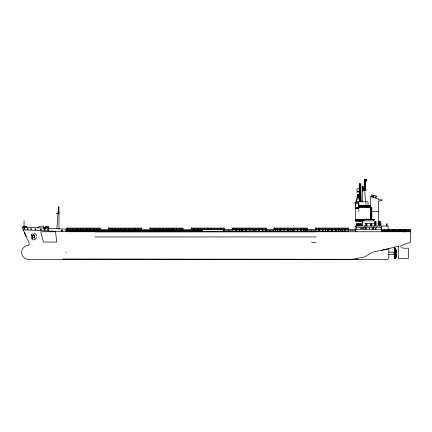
<?xml version="1.0" encoding="UTF-8"?>
<svg xmlns="http://www.w3.org/2000/svg" width="432" height="432" viewBox="0 0 432 432"><rect width="100%" height="100%" fill="white"/><g stroke="black" fill="none" stroke-linecap="round" stroke-linejoin="round"><path stroke-width="0.65" d="M58.968 229.408L58.979 207.463L58.46 207.463L56.84 228.755M360.952 197.51L360.747 183.605L360.806 197.419M362.696 201.76L362.696 191.527M362.907 190.123C363.371 188.935 362.529 186.181 362.858 186.754M364.948 179.766L364.462 190.118L365.013 190.123L365.013 179.761L364.549 190.123M365.461 188.152L366.109 190.123L365.461 190.123L365.461 179.761M380.122 222.113L380.09 222.388L380.23 221.567L380.203 222.14M379.436 222.383L379.431 222.113M394.394 253.098L394.351 251.494A7.117 0.599 89.2 0 1 394.34 250.322L394.454 248.621L394.659 249.064M405.783 231.752L405.27 229.549L403.234 229.549L402.667 231.736L405.68 231.752M394.362 250.312L394.389 251.77A7.29 0.518 -88.6 0 0 394.459 252.655L394.524 253.136M356.179 225.358L362.486 225.304L356.184 225.331M356.184 224.64L362.48 224.667M356.184 223.949L362.486 223.922L356.179 223.922M394.411 252.936L394.432 252.488A7.117 0.41 87.3 0 1 394.465 251.959L394.621 252.515M394.367 250.031L394.713 247.957M364.23 184.129L364.824 184.253L363.982 184.113M364.111 181.737L364.338 181.748M364.187 179.825L364.554 179.744L364.187 179.728M45.182 228.031L45.949 227.686M46.429 227C44.172 229.149 46.132 226.255 46.165 227.47M394.357 231.044C395.032 229.824 393.028 228.992 392.688 230.164M366.287 180.884L365.31 181.148L366.201 181.116L366.309 179.755M375.721 228.776L375.37 228.744M401.177 231.044L401.042 229.851L399.487 229.851M374.744 223.922L376.013 223.906M374.755 225.331L376.013 225.288M377.897 223.949L381.175 223.922L377.86 223.895M366.039 225.59L366.255 223.749M366.406 225.995L366.655 223.911L366.287 223.911L366.536 225.223M370.867 225.59L371.083 223.749M371.234 225.995L371.482 223.911L371.115 223.911L371.363 225.223M394.632 251.705L394.616 251.829A7.117 0.41 87.3 0 0 394.578 252.353L394.556 253.06L394.497 251.462A7.117 0.599 89.2 0 1 394.486 250.295L394.6 248.594M371.909 207.695L370.532 207.695M371.898 208.786L370.532 208.786M371.898 209.768L370.532 209.768M371.909 212.279L370.532 212.285M371.898 213.376L370.532 213.376M371.898 214.358L370.532 214.358M371.909 216.869L370.532 216.875M371.898 217.96L370.532 217.96M371.898 218.943L370.532 218.943M376.056 221.459L374.711 221.459M376.056 222.55L374.711 222.566M376.024 223.576L374.711 223.533M66.496 229.862L66.674 228.668M273.472 231.055L273.823 228.668M381.364 229.651L410.378 229.678L410.4 242.32L400.723 245.619M410.357 230.342L381.364 230.396L410.373 230.369M356.422 201.76L357.923 194.13L356.47 201.776M403.159 230.639L403.871 229.775M405.248 231.082L405.248 230.213L404.638 229.765M44.593 228.355L46.089 227.34M392.791 231.152C393.66 229.543 390.506 229.554 391.387 231.158M358.916 191.273C360.963 189.049 356.6 187.088 356.827 190.026C356.049 192.359 361.508 190.912 357.167 191.273M364.457 190.123L365.013 188.152M371.185 196.727L371.752 194.783L372.902 195.118L372.325 197.062M373.135 197.305L373.712 195.356L376.369 196.144L375.797 198.088M373.54 196.916L373.977 195.437M375.667 197.543L376.105 196.063M410.314 231.752L410.351 229.651M44.194 229.052L45.398 226.433M45.446 228.301L46.505 226.481M399.627 231.152C400.599 229.554 397.219 229.565 398.201 231.158M396.052 252.045L396.241 251.062L395.793 250.371M396.198 252.013L396.387 251.035L395.939 250.339M395.528 252.607L396.139 250.571L395.588 248.627M395.68 252.709L396.241 250.085L395.269 248.287M395.728 257.958L396.209 256.646L396.047 255.042M366.406 219.645L366.736 218.857L365.953 219.218M355.639 219.364L374.625 219.337L355.612 219.364M355.612 220.001L364.127 220.001M363.247 220.811L364.538 219.407M37.897 227.696L39.803 226.233L43.346 226.125L43.346 228.555M45.193 227.745L46.294 226.919M46.64 228.085L47.407 227.507L48.373 227.545L49.086 228.188M45.662 228.085L45.565 227.443M364.235 186.511L363.933 186.494L364.495 186.521M404.006 231.19L404.26 230.666L403.763 230.045L402.759 230.137L402.754 231.196M45.328 228.296L45.155 227.977M395.863 254.961L396.295 254.345L396.085 253.73M396.009 254.831L396.387 253.762M395.426 258.287C396.835 257.132 396.587 254.858 395.404 253.622L394.762 253.638M395.582 258.185L394.659 258.601L394.389 253.746M366.622 255.604L364.851 256.964L350.984 259.378M393.935 254.005L392.958 254.642L388.303 254.637M32.864 238.54L31.795 238.869L31.228 234.317L31.72 234.338L32.864 238.54L32.373 238.523M58.811 213.646L58.79 211.928L58.811 213.257M395.21 258.476L394.816 258.498L394.762 258.017M373.334 251.942L367.195 255.29M399.244 246.051L381.37 250.387M395.226 253.292L396.041 252.828L395.831 252.104M374.069 227.286C373.329 227.561 373.28 229.403 374.036 229.678L380.587 229.678C381.316 229.381 381.294 227.588 380.549 227.286L374.036 227.286M355.844 259.378L357.772 259M373.972 251.829L388.816 248.837L388.816 252.763M371.725 217.269L371.185 217.118L371.725 216.967M394.605 253.741L395.248 253.724M404.8 231.763L404.39 229.559M399.233 229.511L399.929 229.522L400.199 231.725M400.594 229.495L401.29 229.511L401.56 231.709M392.542 229.511L393.05 229.522L393.228 231.725M393.984 229.495L394.486 229.511L394.67 231.709M94.943 231.871L316.127 231.817M394.589 253.692L395.393 253.719L396.284 255.506L394.535 258.395L394.751 253.719M362.637 186.403L362.837 186.403M357.88 192.386L358.166 192.429M359.284 192.386L358.992 192.434L359.284 192.429M357.977 201.739L358.106 201.739M356.254 231.736L66.577 231.741L23.15 229.851M362.497 186.133L362.977 186.354L362.497 186.127M362.939 188.719L363.933 188.757M362.939 188.768L363.933 188.768M362.939 189.41L363.933 189.448M362.961 190.123L362.961 188.044L363.933 188.066L362.939 188.028L362.918 190.123L363.933 190.118M362.696 190.409L365.764 190.415M360.693 197.419L361.022 201.739L361.022 197.419M359.878 197.375L360.023 201.604L360.023 197.289M355.52 202.921L358.819 202.921M355.52 205.394L355.693 203.094M370.435 205.367L358.646 205.394L358.646 203.094M358.798 205.421L370.435 205.421M358.798 206.059L370.435 206.113M58.482 206.501L58.963 206.501M358.798 206.75L370.435 206.75M358.798 206.804L370.435 206.804M58.482 207.203L58.963 207.203M358.781 207.468L370.483 207.468L370.483 196.522L378.448 198.871L378.448 199.778L382.228 199.778L382.228 200.448L378.448 201.058L378.448 225.995M358.819 207.706L355.52 207.706L355.52 221.405L362.777 221.405M370.575 208.062L371.855 208.062M355.52 208.359L358.819 208.359M370.575 208.408L371.855 208.408M370.575 209.099L371.855 209.099M370.575 209.444L371.855 209.444M370.575 210.141L371.855 210.141M370.575 210.487L371.855 210.487M371.898 210.832L370.483 210.881M370.575 211.178L371.855 211.178M370.575 211.529L371.855 211.529M370.483 211.572L378.448 211.556M370.532 211.864L371.898 211.864M370.575 212.652L371.855 212.652M370.575 212.998L371.855 212.998M370.575 213.689L371.855 213.689M370.575 214.034L371.855 214.034M370.575 214.731L371.855 214.731M370.575 215.077L371.855 215.077M371.898 215.422L370.483 215.465M370.575 215.768L371.855 215.768M370.575 216.113L371.855 216.113M370.532 216.454L371.898 216.454M370.575 217.237L371.855 217.237M370.575 217.588L371.855 217.588M370.575 218.279L371.855 218.279M370.575 218.624L371.855 218.624M371.515 219.667L371.855 219.667M373.27 220.001L374.593 220.001M363.474 220.693L355.595 220.72L363.474 220.747M362.243 220.811L362.875 222.934L362.243 220.811L374.058 220.811L372.897 219.407L373.642 220.396M377.978 221.254L379.312 221.254M374.733 221.827L376.013 221.827M379.318 222.14L379.339 221.567M374.733 222.172L376.013 222.172M379.301 222.221L379.318 221.567M374.733 222.863L376.013 222.863M374.733 223.209L376.013 223.209M373.707 223.576L364.813 223.366M374.733 224.251L376.013 224.251M374.733 224.597L376.056 224.597M379.058 224.662L380.365 224.662M379.161 224.721L380.381 224.721M374.733 224.942L376.013 224.942M379.409 224.953L379.463 225.283M379.771 224.953L380.165 224.953L379.771 225.283M374.733 225.639L376.056 225.628M373.729 225.995L377.735 225.995M381.348 225.995L388.147 225.995L388.147 231.752M377.401 226.082L377.735 226.082M379.161 226.055L380.381 226.055M23.809 226.255L26.789 226.282L26.789 227.318M23.809 226.309L26.789 226.309M355.52 226.557L356.254 226.557L356.254 225.995M381.37 226.557L381.559 231.752M23.809 226.946L26.789 227M376.385 227.41L376.726 227.41M376.051 227.853L376.385 227.853M100.246 228.074L66.917 228.074L67.732 228.074M141.674 228.074L108.351 228.074L109.161 228.074M183.109 228.074L149.78 228.074L150.595 228.074M224.537 228.074L191.209 228.074L192.024 228.074M265.966 228.074L232.637 228.074L233.453 228.074M307.395 228.074L274.072 228.074L274.882 228.074M348.829 228.074L315.5 228.074L316.316 228.074M375.71 228.296L376.051 228.296M66.917 228.89L100.246 228.89M108.351 228.89L141.674 228.89M149.78 228.89L183.109 228.89M191.209 228.89L224.537 228.89M232.637 228.89L265.966 228.89M274.072 228.89L307.395 228.89M315.5 228.89L348.829 228.89M375.035 229.187L375.37 229.187M202.365 229.678L65.837 229.651M223.889 229.678L356.065 229.651M60.874 230.305L62.775 230.305M202.349 230.342L65.837 230.342L202.349 230.396M225.007 230.305L232.168 230.305M266.441 230.305L273.596 230.305M307.87 230.305L315.025 230.305M349.272 230.305L355.52 230.305M202.824 230.996L65.837 231.034L202.349 231.088M223.015 231.055L224.359 230.996M265.788 230.996L232.816 231.055L232.87 228.668M274.25 230.996L307.217 231.055L307.217 228.668M315.733 231.055L315.733 228.668L315.679 231.055L348.651 230.996M401.101 231.509L403.186 231.509M392.315 231.752L355.52 231.752L355.52 225.995L373.334 225.995L373.334 226.557M394.324 231.752L399.681 231.752M401.101 231.752L410.4 231.752M94.981 236.941L316.127 236.941M388.314 252.104L392.969 252.104L393.941 252.747M352.879 259.308L62.867 259.016M356.8 192.386L357.08 192.386M394.583 253.282C393.979 257.812 393.449 251.1 395.458 251.77C397.818 253.595 393.752 252.774 394.438 254.588C394.405 256.133 393.746 251.008 395.615 251.899M363.992 184.216L364.603 184.243M32.027 239.668C32.692 239.971 36.769 240.008 35.122 238.415M48.2 226.557L48.805 228.188M45.268 226.427L48.33 226.562M364.608 186.624L363.928 186.592L364.667 186.521M45.549 227.437L45.02 227.864L45.133 228.328M311.45 242.071L316.051 242.816M394.821 247.979C393.736 248.119 394.389 250.614 394.238 251.667A7.29 0.518 -88.6 0 0 394.308 252.553L394.378 253.033M401.906 247.79L403.639 248.216L408.418 248.216L408.418 258.471L398.504 258.471L398.504 246.267M47.282 226.962L48.308 227.88M46.418 226.622L45.862 227.038L45.986 227.513M394.67 247.876L395.021 248.087M401.252 247.336L400.567 246.602M394.87 247.984L395.415 248.389M48.384 229.338L48.492 229.43A0.545 0.518 77.5 0 1 48.562 230.094L48.476 230.207A0.572 0.545 77.5 0 1 47.741 230.202A0.572 0.545 77.5 0 1 47.66 229.441A0.572 0.545 77.5 0 1 48.379 229.295M395.231 253.692L395.971 254.783L396.068 255.825L394.378 258.368L394.378 253.697M24.532 232.799L25.056 233.804M24.23 232.276L26.158 236.606M23.425 227.048L24.662 229.921M66.928 230.456L66.577 229.16L21.87 226.973L29.182 243.157L29.182 244.318L28.582 245.419A6.982 6.982 0 0 0 21.6 252.396A6.982 6.982 0 0 0 28.582 259.378L387.704 259.378L388.741 258.476L388.816 254.075M380.338 224.278L381.04 226.055M25.493 234.803L25.882 235.807M33.809 234.414L34.954 238.621M358.16 194.13L359.667 201.76L358.112 194.146M33.982 235.084L34.144 235.931M371.471 223.366L371.968 225.995M366.644 223.366L367.141 225.995M354.656 203.126L355.52 201.755L368.037 201.755L368.037 207.468M266.215 228.668L266.56 231.055M394.562 253.773L394.637 254.907M364.781 191.187L365.445 201.76M392.375 230.834L392.375 231.692M398.957 230.834L398.963 231.692M408.289 229.678L408.289 231.752M408.137 231.012L407.128 231.012M406.312 229.678L406.247 231.752M403.445 229.678L403.504 231.752M402.538 231.012L401.927 230.936L401.965 231.487M402.5 231.012L402.5 231.487M401.512 231.012L400.896 231.012M400.745 229.678L400.745 231.752L400.68 229.678M397.764 229.678L397.764 231.752M395.658 231.012L395.037 231.012M395.199 229.678L395.199 231.752M395.134 229.678L395.134 231.752M394.519 231.012L393.898 231.012M392.661 229.678L392.661 231.752L392.602 229.678M389.831 229.678L389.831 231.752M387.245 229.678L387.245 231.752M387.18 229.678L387.18 231.752M387.023 225.995L387.212 223.56L386.37 224.213L386.37 225.995M384.464 229.678L384.523 231.752M380.414 222.14L380.414 222.529M379.031 222.14L379.031 224.662M371.234 223.792L371.234 225.59M370.78 223.528L370.78 225.995M366.844 205.394L366.844 207.468M366.784 205.394L366.784 207.468M366.406 223.198L366.406 225.59M365.915 201.755L365.915 207.468M365.953 222.912L365.953 225.995M365.24 188.158L365.24 190.123M364.851 225.995L364.851 226.557M363.933 219.337L363.933 220.374M363.868 219.337L363.868 220.374M362.869 190.415L362.869 191.533M362.707 205.394L362.707 207.468M362.642 205.394L362.642 207.468M359.894 219.337L359.894 221.405M359.834 219.337L359.834 221.405M358.819 211.399L358.819 203.094L355.52 203.094L355.52 207.468M358.733 203.094L358.733 205.394M358.787 223.949L358.722 226.022M357.55 207.689L357.55 208.359M356.789 207.689L356.789 208.359M355.585 203.094L355.585 205.394M348.651 228.668L348.651 231.055M348.597 228.668L348.597 231.055M345.308 228.668L345.357 231.055M344.828 229.678L344.763 231.752M342.063 228.668L342.063 231.055M342.014 228.668L342.014 231.055M340.448 229.678L340.508 231.752M338.774 228.668L338.774 231.055M338.72 228.668L338.72 231.055M336.128 229.678L336.193 231.752M335.432 228.668L335.432 231.055M331.873 229.678L331.814 231.752M328.844 228.668L328.898 231.055M327.494 229.678L327.559 231.752M325.604 228.668L325.604 231.055M325.555 228.668L325.555 231.055M323.239 229.678L323.179 231.752M322.261 228.668L322.315 231.055M319.021 228.668L319.021 231.055M318.973 228.668L318.973 231.055M318.859 229.678L318.924 231.752M311.45 230.375L311.45 231.817M305.975 229.678L305.975 231.752M305.91 229.678L305.91 231.752M303.928 228.668L303.928 231.055M303.874 228.668L303.874 231.055M301.655 229.678L301.655 231.752M301.595 229.678L301.595 231.752M300.634 228.668L300.634 231.055M297.346 228.668L297.34 231.752M297.292 228.668L297.275 231.752M293.998 228.668L293.998 231.055M293.02 229.678L293.02 231.752M292.961 229.678L292.961 231.752M290.758 228.668L290.758 231.055M290.709 228.668L290.709 231.055M288.706 229.678L288.706 231.752M288.641 229.678L288.641 231.752M287.469 228.668L287.469 231.055M287.415 228.668L287.415 231.055M284.386 229.678L284.386 231.752M284.326 229.678L284.326 231.752M284.126 228.668L284.175 231.055M280.886 228.668L280.886 231.055M280.832 228.668L280.832 231.055M280.071 229.678L280.071 231.752M280.006 229.678L280.006 231.752M277.538 228.668L277.592 231.055M275.751 229.678L275.751 231.752M275.692 229.678L275.692 231.752M270.016 230.375L270.016 231.817M266.306 228.074L266.306 228.668M265.788 228.668L265.788 231.055M265.739 228.668L265.739 231.055M262.802 229.678L262.802 231.752M262.742 229.678L262.742 231.752M262.445 228.668L262.445 231.055M259.205 228.668L259.205 231.055M259.151 228.668L259.151 231.055M258.487 229.678L258.487 231.752M258.422 229.678L258.422 231.752M255.863 228.668L255.911 231.055M252.623 228.668L252.623 231.055M252.569 228.668L252.569 231.055M249.853 229.678L249.853 231.752M249.788 229.678L249.788 231.752M249.329 228.668L249.28 231.055M246.035 228.668L246.035 231.055M245.986 228.668L245.986 231.055M245.533 229.678L245.533 231.752M245.473 229.678L245.473 231.752M242.746 228.668L242.746 231.055M242.692 228.668L242.692 231.055M241.218 229.678L241.218 231.752M241.153 229.678L241.153 231.752M239.452 228.668L239.404 231.055M236.898 229.678L236.898 231.752M236.839 229.678L236.839 231.752M236.164 228.668L236.164 231.055M236.11 228.668L236.11 231.055M228.587 230.375L228.587 231.817M224.359 228.668L224.359 231.055M224.305 228.668L224.305 231.055M223.906 229.651L223.889 231.752M223.522 231.752L223.522 229.678L202.57 229.678L202.57 231.752M221.065 228.668L221.017 229.862M214.483 228.668L214.483 229.862M214.429 228.668L214.429 229.862M211.14 228.668L211.189 229.862M207.9 228.668L207.9 229.862M207.846 228.668L207.846 229.862M204.557 228.668L204.557 229.862M202.349 229.651L202.365 231.752M197.969 228.668L198.045 231.752M194.729 228.668L194.729 231.055M194.681 228.668L194.681 231.055M193.671 229.678L193.73 231.752M187.159 230.375L187.159 231.817M182.876 228.668L182.93 231.055M180.781 229.678L180.781 231.752M180.716 229.678L180.716 231.752M176.461 229.678L176.461 231.752M176.402 229.678L176.402 231.752M176.342 228.668L176.294 231.055M173.054 228.668L173.054 231.055M173 228.668L173 231.055M172.147 229.678L172.147 231.752M172.082 229.678L172.082 231.752M169.711 228.668L169.76 231.055M167.827 229.678L167.827 231.752M167.767 229.678L167.767 231.752M166.471 228.668L166.471 231.055M166.417 228.668L166.417 231.055M163.512 229.678L163.512 231.752M163.447 229.678L163.447 231.752M159.883 228.668L159.835 231.055M156.595 228.668L156.595 231.055M156.541 228.668L156.541 231.055M153.301 228.668L153.247 231.055M145.73 230.375L145.73 231.817M141.448 228.668L141.448 231.055M138.208 228.668L138.154 231.055M137.608 229.678L137.608 231.752M137.549 229.678L137.549 231.752M134.914 228.668L134.914 231.055M134.865 228.668L134.865 231.055M133.294 229.678L133.294 231.752M133.229 229.678L133.229 231.752M131.571 228.668L131.571 231.055M128.974 229.678L128.974 231.752M128.914 229.678L128.914 231.752M128.331 228.668L128.331 231.055M128.277 228.668L128.277 231.055M125.037 228.668L124.988 231.055M124.659 229.678L124.659 231.752M124.594 229.678L124.594 231.752M121.748 228.668L121.748 231.055M121.694 228.668L121.694 231.055M120.339 229.678L120.339 231.752M120.28 229.678L120.28 231.752M118.454 228.668L118.454 231.055M118.4 228.668L118.4 231.055M116.024 229.678L116.024 231.752M115.965 229.678L115.965 231.752M115.16 228.668L115.112 231.055M111.71 229.678L111.71 231.752M111.645 229.678L111.645 231.752M104.296 230.375L104.296 231.817M98.755 229.678L98.755 231.752M98.696 229.678L98.696 231.752M96.773 228.668L96.773 231.055M94.441 229.678L94.376 231.752M93.485 228.668L93.485 231.055M93.431 228.668L93.431 231.055M90.191 228.668L90.191 231.055M90.142 228.668L90.121 231.752M86.848 228.668L86.902 231.055M85.806 229.678L85.741 231.752M83.608 228.668L83.608 231.055M83.554 228.668L83.554 231.055M81.427 229.678L81.486 231.752M80.314 228.668L80.314 231.055M77.112 229.678L77.171 231.752M77.026 228.668L77.026 231.055M76.972 228.668L76.972 231.055M73.683 228.668L73.683 231.055M72.857 229.678L72.792 231.752M70.443 228.668L70.443 231.055M70.389 228.668L70.389 231.055M68.537 229.678L68.477 231.752M67.149 228.668L67.149 231.055M67.095 228.668L67.095 231.055M66.577 252.396L66.577 252.736M26.73 226.282L26.73 227.318M24.046 220.801L24.046 227.723M32.665 233.923A2.943 2.036 68.5 0 1 33.032 233.491M34.031 233.15A2.943 2.036 68.5 0 1 36.634 236.072M36.585 237.481A2.943 2.036 68.5 0 1 36.347 238.054M33.615 237.708A1.501 1.037 68.5 0 1 32.6 235.559A1.501 1.037 68.5 0 1 34.258 235.327A1.501 1.037 68.5 0 1 34.414 237.595M359.748 183.476L359.748 197.289L359.807 183.476M365.321 179.761L366.309 179.809L365.321 179.761M27.437 228.685L27.464 228.96A0.616 0.367 68.9 0 0 27.664 229.349L28.042 229.5L28.161 228.971A0.616 0.367 68.9 0 0 27.956 228.577L27.437 228.685M35.856 229.241L35.748 229.63A0.556 0.448 72.5 0 1 34.97 229.36A0.556 0.448 72.5 0 1 35.456 228.701L35.575 228.76A0.572 0.491 72.5 0 1 35.829 229.1L35.856 229.241M30.748 228.793L30.742 229.068A0.589 0.421 70.6 0 0 31.028 229.549L31.439 229.554L31.563 229.084A0.589 0.421 70.6 0 0 31.271 228.604L30.748 228.793M381.364 231.034L410.373 231.061L381.364 231.088M365.299 227.518L365.477 229.646L372.962 229.678C373.723 229.408 373.685 227.556 372.935 227.286L365.299 227.518M356.281 227.518L356.47 229.646L364.473 229.678C365.234 229.408 365.213 227.556 364.457 227.286L356.281 227.518M24.235 228.388L24.284 228.863A0.648 0.281 66.7 0 0 24.505 229.257C25.202 229.851 24.743 228.031 24.235 228.388M362.443 187.391L362.767 187.391L362.443 187.391M362.443 187.736L362.821 187.736L362.486 187.736M366.401 179.755L365.24 179.761L366.401 179.766M362.804 187.159L362.405 187.321L362.804 187.153M57.996 213.538L56.727 213.651L57.996 213.538M361.238 228.107L360.796 228.107L360.796 228.825L361.238 228.825L361.238 228.107M363.22 228.123L362.772 228.123L362.772 228.841L363.22 228.841L363.22 228.123M366.201 228.123L365.758 228.123L365.758 228.841L366.201 228.841L366.201 228.123M369.625 228.139L369.182 228.139L369.182 228.857L369.625 228.857L369.625 228.139M372.611 228.139L372.163 228.139L372.163 228.857L372.611 228.857L372.611 228.139M55.555 231.752L40.657 231.752L43.448 242.055L56.743 242.055L55.555 231.752M332.192 231.055L332.192 228.668L332.138 231.055M254.167 231.752L254.167 229.678L254.108 231.752M217.777 229.862L217.777 228.668L217.723 229.862M201.317 231.055L201.317 228.668L201.263 231.055M179.636 231.055L179.636 228.668L179.582 231.055M163.177 231.055L163.177 228.668L163.123 231.055M159.192 231.752L159.192 229.678L159.133 231.752M154.877 231.752L154.877 229.678L154.818 231.752M111.872 231.055L111.872 228.668L111.818 231.055M100.067 231.055L100.067 228.668L100.019 231.055M61.587 230.953A0.551 0.551 0 0 0 62.429 230.494A0.551 0.551 0 0 0 61.614 229.991A0.551 0.551 0 0 0 61.587 230.953M40.414 229.3A0.556 0.508 74.8 0 0 41.051 229.991A0.556 0.508 74.8 0 0 41.261 229.079A0.556 0.508 74.8 0 0 40.414 229.3M44.129 229.338A0.556 0.513 77.5 0 0 44.572 230.186A0.556 0.513 77.5 0 0 45.02 229.37A0.556 0.513 77.5 0 0 44.129 229.338"/></g></svg>
